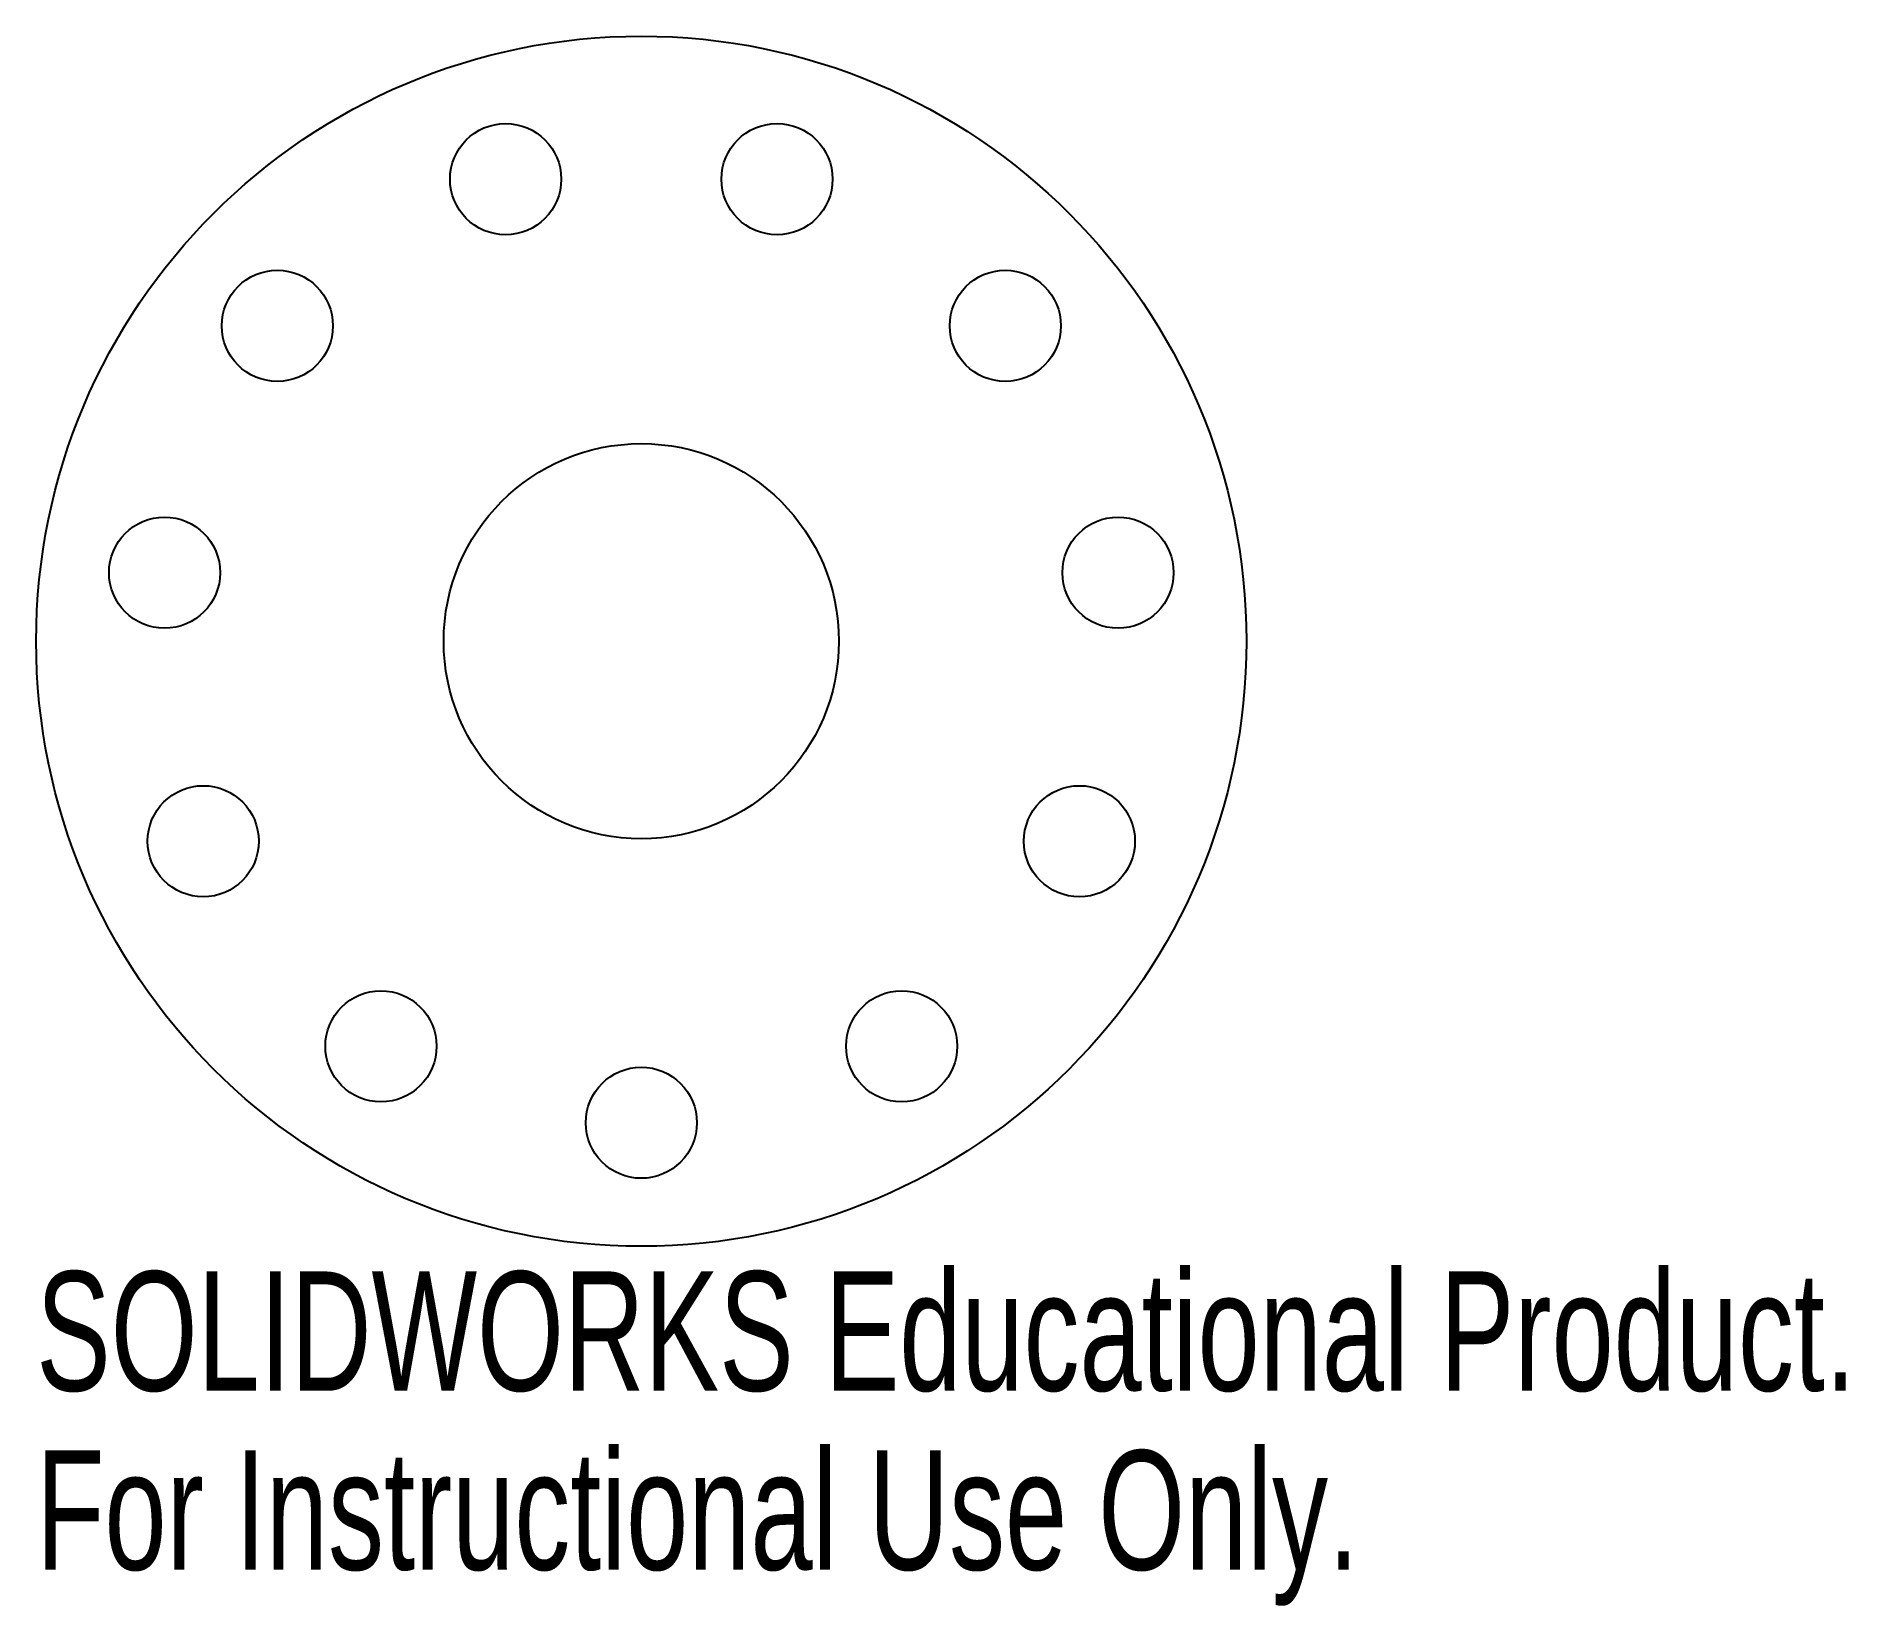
# Model space of a CAD drawing. Header units: millimetres. Extents: x -24.5 to 48.8, y -39.1 to 24.5.
import ezdxf

# ---------------------------------------------------------------- set-up
doc = ezdxf.new("R2010")
doc.units = ezdxf.units.MM
doc.styles.add('SLDTEXTSTYLE0', font='TXT', dxfattribs={"width": 0.7})

msp = doc.modelspace()

# ---------------------------------------------------------------- linework, layer by layer
at = {"color": 7, "linetype": 'Continuous', "lineweight": 25}
for centre, radius in [((0, 0), 24.5), ((-5.494, 18.71), 2.25), ((5.494, 18.71), 2.25), ((-14.737, 12.77), 2.25), ((14.737, 12.77), 2.25), ((0, 0), 8), ((-19.302, 2.775), 2.25), ((19.302, 2.775), 2.25), ((-17.738, -8.101), 2.25), ((17.738, -8.101), 2.25), ((-10.542, -16.404), 2.25), ((10.542, -16.404), 2.25), ((0, -19.5), 2.25)]:
    msp.add_circle(centre, radius, dxfattribs=at)

# ---------------------------------------------------------------- texts
at = {"color": 7, "linetype": 'Continuous', "char_height": 4.83362, "attachment_point": 1, "style": 'SLDTEXTSTYLE0'}
for s, insert in [('SOLIDWORKS Educational Product.', (-24.5, -25.52)), ('For Instructional Use Only.', (-24.5, -32.77))]:
    msp.add_mtext(s, dxfattribs=dict(at, insert=insert))

doc.saveas('drawing.dxf')
